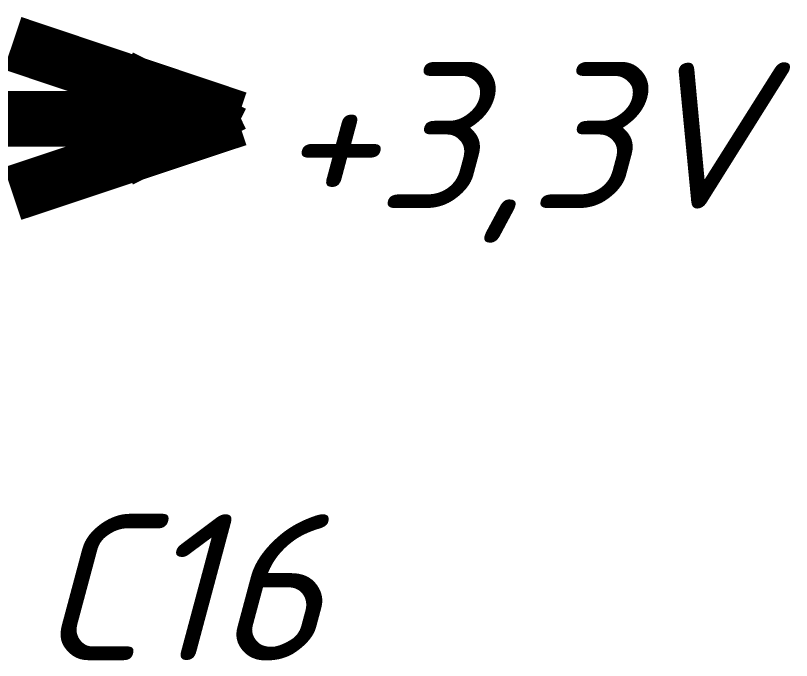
# Model space of a CAD drawing. Header units: inches. Extents: x 0 to 841, y 0 to 594.
# Drawn here: x 202.01 to 212.5, y 347.67 to 356.39 of the extents above; entities that cross this region are included whole.
import ezdxf

# ---------------------------------------------------------------- set-up
doc = ezdxf.new("R2010")
doc.units = ezdxf.units.IN
doc.layers.add('Sheet', color=255, linetype='Continuous')
doc.styles.get("Standard").update_dxf_attribs({"font": 'isocpeui.ttf'})

msp = doc.modelspace()

# ---------------------------------------------------------------- linework, layer by layer
at = {"layer": 'Sheet'}
for points in [[(201.974, 356.011, 0.749, 0.749, 0), (205.017, 354.99, 0.749, 0.749, 0)], [(205.062, 354.99, 0.3, 0.3, 0), (203.535, 355.753, 0.3, 0.3, 0)], [(187.523, 354.99, 0.749, 0.749, 0), (197.516, 354.99, 0.749, 0.749, 0), (202.513, 354.99, 0.749, 0.749, 0)], [(205.017, 354.99, 0.749, 0.749, 0), (201.974, 353.979, 0.749, 0.749, 0)], [(202.513, 354.99, 0.749, 0.749, 0), (205.017, 354.99, 0.749, 0.749, 0)], [(202.513, 354.99, 0.3, 0.3, 0), (205.062, 354.99, 0.3, 0.3, 0)], [(205.062, 354.99, 0.3, 0.3, 0), (203.535, 354.237, 0.3, 0.3, 0)]]:
    msp.add_lwpolyline(points, format="xyseb", dxfattribs=at)

# ---------------------------------------------------------------- texts
for s, p in [('+3,3V', (205.534, 353.777)), ('C16', (202.3, 347.668))]:
    msp.add_text(s, height=1.9764, dxfattribs=at).set_placement(p)

doc.saveas('drawing.dxf')
